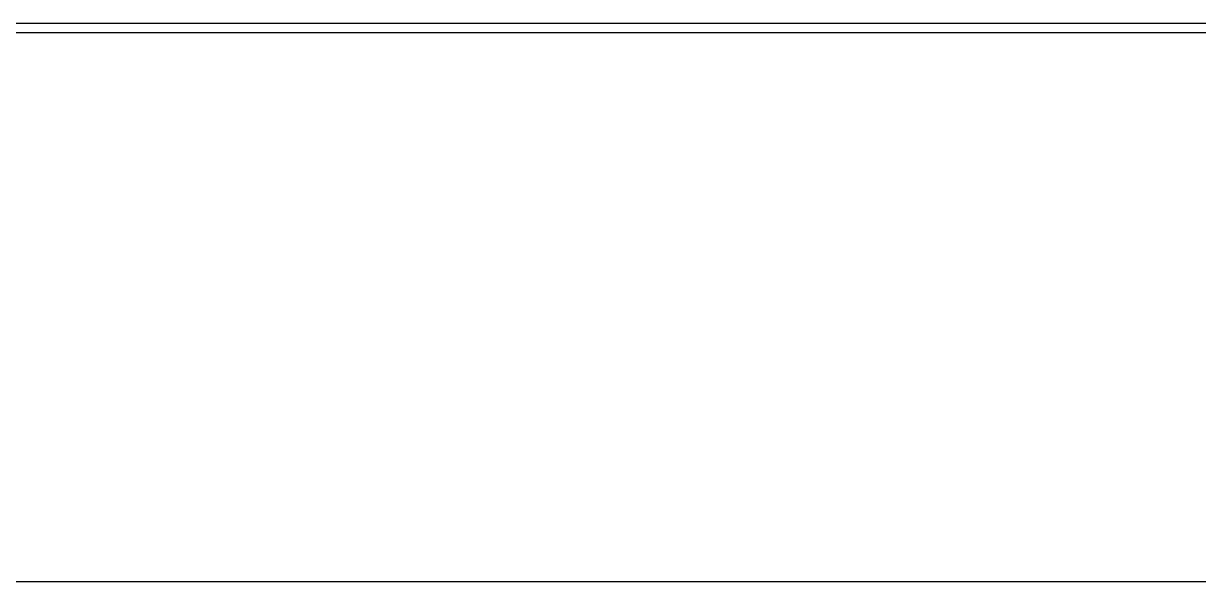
# Model space of a CAD drawing. Header units: millimetres. Extents: x -25459 to 1045457, y -66278 to 462905.
# Drawn here: x 652181 to 653120, y 32838 to 33284 of the extents above; entities that cross this region are included whole.
import ezdxf
from ezdxf.enums import TextEntityAlignment as Align

# ---------------------------------------------------------------- set-up
doc = ezdxf.new("R2010")
doc.units = ezdxf.units.MM
doc.styles.add('ISOCPEUR', font='isocpeui.ttf', dxfattribs={"height": 250})

# ---------------------------------------------------------------- blocks, each defined once
blk = doc.blocks.new("19'' блок розеток")
at = {"color": 0, "linetype": 'ByBlock', "lineweight": -2}
blk.add_line((174.5, 22.225), (625.5, 22.225), dxfattribs=at)
at = {"color": 0, "lineweight": -2, "style": 'ISOCPEUR', "oblique": 15, "flags": 8}
blk.add_attdef('НАИМЕНОВАНИЕ', text='', height=25, dxfattribs=at).set_placement((750, 0), align=Align.MIDDLE_LEFT)
blk = doc.blocks.new('SE2600 ОПЕРАТОР PRO')
at = {"color": 7}
for p, q in [((16273.8, 25.6), (722, 25.6)), ((4109.6, 0), (7497.2, 0)), ((7497.2, 0), (10884.8, 0))]:
    blk.add_line(p, q, dxfattribs=at)

msp = doc.modelspace()

# ---------------------------------------------------------------- block references
at = {"color": 252, "lineweight": 0, "xscale": 0.28485, "yscale": 0.28485, "zscale": 0.28485}
msp.add_blockref('SE2600 ОПЕРАТОР PRO', (650749.3, 33276.644), dxfattribs=at)
at = {"xscale": 10, "yscale": 10, "zscale": 10}
msp.add_blockref("19'' блок розеток", (649174.247, 32616.183), dxfattribs=at)

doc.saveas('drawing.dxf')
